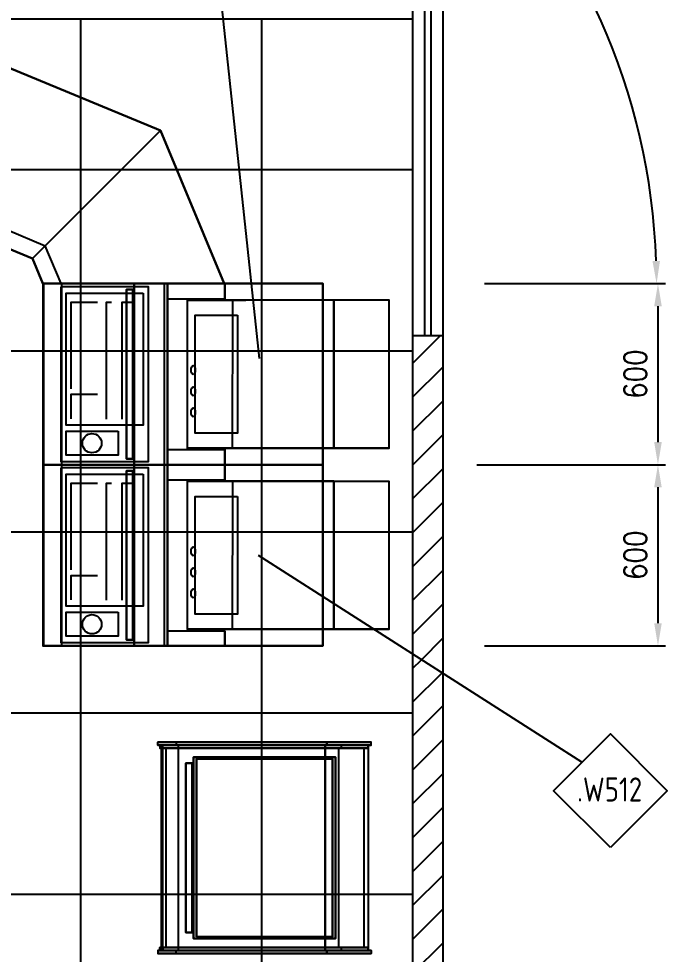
# Model space of a CAD drawing. Extents: x 10 to 414, y 6 to 280.
# Drawn here: x 238.1 to 318.7, y 97.3 to 213.5 of the extents above; entities that cross this region are included whole.
import ezdxf
from ezdxf.enums import TextEntityAlignment as Align

# ---------------------------------------------------------------- set-up
doc = ezdxf.new("R2010")
doc.units = 0
doc.header["$LTSCALE"] = 5
doc.header["$MEASUREMENT"] = 0
doc.layers.get('0').update_dxf_attribs({"linetype": 'CONTINUOUS'})
for name, color, linetype in [('CART-TESTI', 4, 'CONTINUOUS'), ('IURI-1', 12, 'CONTINUOUS'), ('MONITOR', 7, 'CONTINUOUS'), ('PAVIMENTO', 40, 'CONTINUOUS'), ('QUOTE', 7, 'CONTINUOUS'), ('SPF-M', 7, 'CONTINUOUS'), ('SPS', 12, 'CONTINUOUS')]:
    doc.layers.add(name, color=color, linetype=linetype)
doc.styles.add('DIN', font='DIN.shx', dxfattribs={"width": 0.85})
doc.styles.add('ROMANS', font='ROMANS.shx', dxfattribs={"width": 0.85, "height": 75})

# ---------------------------------------------------------------- blocks, each defined once
blk = doc.blocks.new('*X15')
at = {"color": 0}
for p, q in [((7662.5, 10468.8), (7754.7, 10561.1)), ((7662.5, 10356.6), (7762.5, 10456.6)), ((7662.5, 10244.3), (7762.5, 10344.3)), ((7662.5, 10132.1), (7762.5, 10232.1)), ((7662.5, 10019.8), (7762.5, 10119.8)), ((7662.5, 9907.6), (7762.5, 10007.6)), ((7662.5, 9795.3), (7762.5, 9895.3)), ((7662.5, 9683.1), (7762.5, 9783.1)), ((7662.5, 9570.8), (7762.5, 9670.8)), ((7691.4, 9487.4), (7762.5, 9558.6)), ((7662.5, 9458.6), (7691.4, 9487.4)), ((7662.5, 9346.3), (7759.9, 9443.7)), ((7759.9, 9443.7), (7762.5, 9446.3)), ((7662.5, 9234.1), (7762.5, 9334.1)), ((7662.5, 9121.8), (7762.5, 9221.8)), ((7662.5, 9009.6), (7762.5, 9109.6)), ((7662.5, 8897.3), (7762.5, 8997.3)), ((7662.5, 8785), (7762.5, 8885)), ((7662.5, 8672.8), (7762.5, 8772.8)), ((7662.5, 8560.5), (7762.5, 8660.5)), ((7662.5, 8448.3), (7762.5, 8548.3))]:
    blk.add_line(p, q, dxfattribs=at)
blk = doc.blocks.new('SPF-X06')
at = {"extrusion": (6.23592e-15, -0.108867, 0.994056), "elevation": 817}
for points in [[(449.2, -252.4), (61.6, -252.4), (61.6, -208.6)], [(449.2, -304.9), (61.6, -304.9), (61.6, -287.4)], [(348.5, -422.4), (61.6, -422.4), (61.6, -334.1)], [(447.8, -422.4), (366.8, -422.4), (366.8, -334.1)]]:
    blk.add_lwpolyline(points, dxfattribs=at)
at = {"extrusion": (6.23592e-15, -0.108867, 0.994056)}
blk.add_circle((528.7, -352.9, 817), 32, dxfattribs=at)
at = {"layer": 'MONITOR', "color": 8, "extrusion": (-3.59152e-05, -0.887011, 0.461749)}
for centre in [(286.6, 587.2, 423.5), (356.6, 587.2, 423.5), (426.6, 587.2, 423.5)]:
    blk.add_circle(centre, 15, dxfattribs=at)
at = {"layer": 'MONITOR', "color": 254}
for points, invisible_edges in [([(55.2, 543.9, 829.4), (55, 361.6, 482.6), (55, -124.1, 670.7), (55, -91.8, 732.8)], 8), ([(55.2, 543.9, 829.4), (55.1, 25, 1099.5), (55, -91.8, 732.8)], 12), ([(545.2, 543.8, 829.2), (545.1, 24.9, 1099.3), (545, -91.9, 732.6)], 12), ([(545.2, 543.8, 829.2), (545, 361.5, 482.4), (545, -124.2, 670.5), (545, -91.9, 732.6)], 8), ([(56.1, 69.3, 1076.4), (56, -124.1, 670.7), (544, -124.2, 670.5), (544.1, 69.2, 1076.2)], 8)]:
    blk.add_3dface(points, dxfattribs=dict(at, invisible_edges=invisible_edges))
for points in [[(55.2, 543.9, 829.4), (55, 361.6, 482.6), (545, 361.5, 482.4), (545.2, 543.8, 829.2)], [(55.1, 25, 1099.5), (545.1, 24.9, 1099.3), (545.2, 543.8, 829.2), (55.2, 543.9, 829.4)], [(545, 361.5, 482.4), (55, 361.6, 482.6), (55, -124.1, 670.7), (545, -124.2, 670.5)]]:
    blk.add_3dface(points, dxfattribs=at)
at = {"layer": 'MONITOR', "color": 144}
blk.add_3dface([(105.1, 42.3, 1032.4), (495.1, 42.2, 1032.3), (495, -98.2, 762.6), (105, -98.1, 762.7)], dxfattribs=at)
at = {"layer": 'SPF-M', "color": 8, "extrusion": (-1, -1.31119e-13, -1.81899e-13)}
for p, q in [((0, 0, 765), (0, 0, 790)), ((0, 0, 795), (50, 0, 795))]:
    blk.add_line(p, q, dxfattribs=at)
at = {"layer": 'SPF-M', "color": 8, "extrusion": (1, -1.31119e-13, -1.81899e-13)}
for p, q in [((600, 0, 795), (550, 0, 795)), ((600, 0, 765), (600, 0, 790))]:
    blk.add_line(p, q, dxfattribs=at)
at = {"layer": 'SPF-M', "color": 132, "extrusion": (-1, -1.31119e-13, -1.81899e-13), "elevation": 0}
blk.add_lwpolyline([(-325, 475), (-325, 447.6), (-325, 60), (300, 60), (300, 650), (540, 650), (600, 684), (600, 720), (189.5, 764.4), (0, 765)], close=True, dxfattribs=at)
at = {"layer": 'SPF-M', "color": 132, "extrusion": (1, -1.31119e-13, -1.81899e-13), "elevation": 600}
blk.add_lwpolyline([(325, 475), (325, 447.6), (325, 60), (-300, 60), (-300, 650), (-540, 650), (-600, 684), (-600, 720), (-189.5, 764.4), (0, 765)], close=True, dxfattribs=at)
at = {"layer": 'SPF-M', "color": 8, "extrusion": (0, -1, 0), "elevation": 189.5}
blk.add_lwpolyline([(50, 794.4), (50, 614.4), (550, 614.4), (550, 794.4)], dxfattribs=at)
at = {"layer": 'SPF-M', "color": 132}
for points in [[(0, 325, 447.6), (0, 325, 60), (600, 325, 60), (600, 325, 447.6)], [(0, 325, 475), (600, 325, 475), (600, 325, 447.6), (0, 325, 447.6)], [(0, -275, 650), (0, -300, 650), (0, -300, 60), (0, -275, 60)], [(600, -275, 650), (600, -300, 650), (600, -300, 60), (600, -275, 60)], [(0, -300, 650), (600, -300, 650), (600, -300, 60), (0, -300, 60)], [(20, -305, 80), (20, -305, 620), (20, -325, 620), (20, -325, 80)], [(580, -325, 620), (580, -305, 620), (20, -305, 620), (20, -325, 620)], [(580, -305, 80), (580, -305, 620), (580, -325, 620), (580, -325, 80)], [(20, -325, 620), (580, -325, 620), (580, -325, 80), (20, -325, 80)], [(600, -540, 650), (0, -540, 650), (0, -600, 684), (600, -600, 684)], [(600, -600, 684), (600, -600, 720), (0, -600, 720), (0, -600, 684)]]:
    blk.add_3dface(points, dxfattribs=at)
at = {"layer": 'SPF-M', "color": 8}
for points in [[(600, 325), (0, 325), (0, 325, 60), (600, 325, 60)], [(0, 325), (0, -300), (0, -300, 60), (0, 325, 60)], [(600, 325), (600, -300), (600, -300, 60), (600, 325, 60)], [(0, 0, 795), (0, 0, 770), (0, -189.5, 769.4), (0, -189.5, 794.4)], [(50, 0, 795), (0, 0, 795), (0, -189.5, 794.4), (50, -189.5, 794.4)], [(50, 0, 795), (0, 0, 795), (0, 0, 770), (50, 0, 770)], [(550, 0, 795), (600, 0, 795), (600, -189.5, 794.4), (550, -189.5, 794.4)], [(550, 0, 795), (600, 0, 795), (600, 0, 770), (550, 0, 770)], [(600, 0, 795), (600, 0, 770), (600, -189.5, 769.4), (600, -189.5, 794.4)], [(50, -189.5, 794.4), (0, -189.5, 794.4), (0, -189.5, 769.4), (50, -189.5, 769.4)], [(0, -200.1, 793.6), (0, -191.2, 769.3), (600, -191.2, 769.3), (600, -200.1, 793.6)], [(0, -200.1, 793.6), (0, -602.2, 749.9), (600, -602.2, 749.9), (600, -200.1, 793.6)], [(550, -189.5, 794.4), (600, -189.5, 794.4), (600, -189.5, 769.4), (550, -189.5, 769.4)], [(600, -300), (0, -300), (0, -300, 60), (600, -300, 60)], [(0, -600, 725), (0, -602.2, 749.9), (600, -602.2, 749.9), (600, -600, 725)]]:
    blk.add_3dface(points, dxfattribs=at)
at = {"layer": 'SPF-M', "color": 132}
for points, invisible_edges in [([(0, -275, 650), (0, -275, 60), (0, 325, 60), (0, 325, 447.6)], 8), ([(0, -275, 650), (0, 325, 447.6), (0, 325, 475), (0, 0, 765)], 9), ([(600, -275, 650), (600, -275, 60), (600, 325, 60), (600, 325, 447.6)], 8), ([(600, -275, 650), (600, 325, 447.6), (600, 325, 475), (600, 0, 765)], 9), ([(0, 0, 765), (0, -275, 650), (0, -540, 650), (0, -189.5, 764.4)], 5), ([(600, 0, 765), (600, -275, 650), (600, -540, 650), (600, -189.5, 764.4)], 5), ([(0, -189.5, 764.4), (0, -600, 720), (0, -600, 684), (0, -540, 650)], 8), ([(600, -189.5, 764.4), (600, -600, 720), (600, -600, 684), (600, -540, 650)], 8)]:
    blk.add_3dface(points, dxfattribs=dict(at, invisible_edges=invisible_edges))
at = {"layer": 'SPF-M', "color": 8, "invisible_edges": 8}
for points in [[(0, -191.2, 769.3), (0, -600, 725), (0, -602.2, 749.9), (0, -200.1, 793.6)], [(50, -189.5, 794.4), (50, -189.5, 614.4), (550, -189.5, 614.4), (550, -189.5, 794.4)], [(600, -191.2, 769.3), (600, -600, 725), (600, -602.2, 749.9), (600, -200.1, 793.6)]]:
    blk.add_3dface(points, dxfattribs=at)
at = {"layer": 'SPF-M', "color": 15}
blk.add_3dface([(10.5, -542.7, 758.4), (589.5, -542.7, 758.4), (589.5, -252.5, 790.2), (10.5, -252.5, 790.2)], dxfattribs=at)
at = {"layer": 'SPF-M', "color": 253}
for points in [[(31.5, -270.1, 790.3), (468.5, -270.1, 790.3), (468.5, -525.6, 762.3), (31.5, -525.6, 762.3)], [(488.9, -353.3, 781.1), (568.5, -353.3, 781.1), (568.5, -525.6, 762.3), (488.9, -525.6, 762.3)]]:
    blk.add_3dface(points, dxfattribs=at)
blk = doc.blocks.new('SPS-107')
at = {"layer": 'SPS', "color": 122, "extrusion": (-1, -1.31069e-13, -1.46706e-13)}
blk.add_line((-425.6, 483.3, 895.3), (-425.6, 968.7, 1113.4), dxfattribs=at)
at = {"layer": 'SPS', "color": 132, "extrusion": (1, 1.29223e-13, 1.49027e-13)}
for p, q in [((214.4, 977.7, 59), (214.4, 977.7, 639)), ((-385.6, 557.7, 59), (-385.6, 557.7, 639))]:
    blk.add_line(p, q, dxfattribs=at)
at = {"layer": 'SPS', "color": 132}
for points in [[(-435.6, 973.9, 1126.7), (-435.6, 474.9, 902.5), (-435.6, 414.9, 682.7), (-435.6, 1121.2, 785.3)], [(-425.6, 1121.2, 785.3), (-435.6, 1121.2, 785.3), (-435.6, 973.9, 1126.7), (-425.6, 973.9, 1126.7)], [(-425.6, 973.9, 1126.7), (-425.6, 474.9, 902.5), (-425.6, 414.9, 682.7), (-425.6, 1121.2, 785.3)], [(254.4, 973.9, 1126.7), (254.4, 474.9, 902.5), (254.4, 414.9, 682.7), (254.4, 1121.2, 785.3)], [(254.4, 973.9, 1126.7), (254.4, 1121.2, 785.3), (264.4, 1121.2, 785.3), (264.4, 973.9, 1126.7)], [(264.4, 973.9, 1126.7), (264.4, 474.9, 902.5), (264.4, 414.9, 682.7), (264.4, 1121.2, 785.3)], [(254.4, 968.7, 1113.4), (-425.6, 968.7, 1113.4), (-425.6, 1111.3, 783.9), (254.4, 1111.3, 783.9)], [(-425.6, 1111.3, 783.9), (-425.6, 421.1, 683.6), (-425.6, 431.1, 643.6), (-425.6, 1021.1, 643.6)], [(-415.6, 1111.3, 783.9), (-425.6, 1111.3, 783.9), (-425.6, 1021.1, 643.6), (-415.6, 1021.1, 643.6)], [(-415.6, 1111.3, 783.9), (-415.6, 421.1, 683.6), (-415.6, 431.1, 643.6), (-415.6, 1021.1, 643.6)], [(244.4, 1098.2, 782), (-415.6, 1098.2, 782), (-415.6, 1012.7, 649), (244.4, 1012.7, 649)], [(244.4, 1111.3, 783.9), (244.4, 421.1, 683.6), (244.4, 431.1, 643.6), (244.4, 1021.1, 643.6)], [(244.4, 1021.1, 643.6), (254.4, 1021.1, 643.6), (254.4, 1111.3, 783.9), (244.4, 1111.3, 783.9)], [(254.4, 1111.3, 783.9), (254.4, 421.1, 683.6), (254.4, 431.1, 643.6), (254.4, 1021.1, 643.6)], [(-385.6, 1002.7, 639), (-385.6, 1002.7, 59), (214.4, 1002.7, 59), (214.4, 1002.7, 639)], [(-385.6, 1002.7, 59), (-385.6, 1002.7, 639), (-385.6, 532.7, 639), (-385.6, 532.7, 59)], [(209.4, 992.7, 649), (209.4, 992.7, 639), (-380.6, 992.7, 639), (-380.6, 992.7, 649)], [(-380.6, 542.7, 649), (-380.6, 542.7, 639), (-380.6, 992.7, 639), (-380.6, 992.7, 649)], [(209.4, 542.7, 649), (209.4, 542.7, 639), (209.4, 992.7, 639), (209.4, 992.7, 649)], [(214.4, 1002.7, 59), (214.4, 1002.7, 639), (214.4, 532.7, 639), (214.4, 532.7, 59)], [(-435.6, 973.9, 1126.7), (-435.6, 474.9, 902.5), (-425.6, 474.9, 902.5), (-425.6, 973.9, 1126.7)], [(264.4, 474.9, 902.5), (254.4, 474.9, 902.5), (254.4, 973.9, 1126.7), (264.4, 973.9, 1126.7)], [(-385.6, 532.7, 639), (-385.6, 532.7, 59), (214.4, 532.7, 59), (214.4, 532.7, 639)], [(209.4, 542.7, 649), (209.4, 542.7, 639), (-380.6, 542.7, 639), (-380.6, 542.7, 649)], [(-365.6, 527.7, 79), (-365.6, 527.7, 619), (-365.6, 507.7, 619), (-365.6, 507.7, 79)], [(194.4, 507.7, 619), (194.4, 527.7, 619), (-365.6, 527.7, 619), (-365.6, 507.7, 619)], [(194.4, 527.7, 79), (194.4, 527.7, 619), (194.4, 507.7, 619), (194.4, 507.7, 79)], [(-365.6, 507.7, 619), (194.4, 507.7, 619), (194.4, 507.7, 79), (-365.6, 507.7, 79)], [(-435.6, 474.9, 902.5), (-425.6, 474.9, 902.5), (-425.6, 414.9, 682.7), (-435.6, 414.9, 682.7)], [(264.4, 474.9, 902.5), (254.4, 474.9, 902.5), (254.4, 414.9, 682.7), (264.4, 414.9, 682.7)], [(244.4, 431.1, 685), (-415.6, 431.1, 685), (-415.6, 440.8, 646), (244.4, 440.8, 646)], [(-425.6, 421.1, 683.6), (-415.6, 421.1, 683.6), (-415.6, 431.1, 643.6), (-425.6, 431.1, 643.6)], [(254.4, 421.1, 683.6), (244.4, 421.1, 683.6), (244.4, 431.1, 643.6), (254.4, 431.1, 643.6)]]:
    blk.add_3dface(points, dxfattribs=at)
at = {"layer": 'SPS', "color": 8}
for points in [[(-385.6, 1002.7, -1), (-385.6, 532.7, -1), (-385.6, 532.7, 59), (-385.6, 1002.7, 59)], [(214.4, 1002.7, -1), (-385.6, 1002.7, -1), (-385.6, 1002.7, 59), (214.4, 1002.7, 59)], [(214.4, 1002.7, -1), (214.4, 532.7, -1), (214.4, 532.7, 59), (214.4, 1002.7, 59)], [(214.4, 532.7, -1), (-385.6, 532.7, -1), (-385.6, 532.7, 59), (214.4, 532.7, 59)]]:
    blk.add_3dface(points, dxfattribs=at)
at = {"layer": 'SPS', "color": 253}
for points in [[(-425.6, 483.3, 895.3), (-425.6, 968.7, 1113.4), (254.4, 968.7, 1113.4), (254.4, 483.3, 895.3)], [(254.4, 483.3, 895.3), (-425.6, 483.3, 895.3), (-425.6, 425.7, 684.3), (254.4, 425.7, 684.3)]]:
    blk.add_3dface(points, dxfattribs=at)
blk = doc.blocks.new('SPF-R45')
blk.add_line((0, -600, 750), (83.1, -634.4, 750))
at = {"layer": 'IURI-1', "color": 8}
for points in [[(0, 0, 802.5), (507.4, -210.2, 802.5), (83.1, -634.4, 750), (0, -600, 750)], [(0, 0, 802.5), (507.4, -210.2, 802.5), (507.4, -210.2, 782.4), (0, 0, 782.4)], [(0, -600, 729.9), (0, -600, 750), (0, 0, 802.5), (0, 0, 782.4)], [(83.1, -634.4, 729.9), (83.1, -634.4, 750), (507.4, -210.2, 802.5), (507.4, -210.2, 782.4)], [(0, -600, 750), (0, -600, 729.9), (83.1, -634.4, 729.9), (83.1, -634.4, 750)]]:
    blk.add_3dface(points, dxfattribs=at)
at = {"layer": 'IURI-1', "color": 132}
for points in [[(0, 0, 777.4), (0, 0, 650), (507.4, -210.2, 650), (507.4, -210.2, 777.4)], [(125.7, -591.9, 650), (83.1, -634.4, 684.8), (0, -600, 684.8), (0, -539.8, 650)], [(83.1, -634.4, 684.8), (83.1, -634.4, 724.9), (0, -600, 724.9), (0, -600, 684.8)]]:
    blk.add_3dface(points, dxfattribs=at)
for points, invisible_edges in [([(0, 0, 650), (0, 0, 777.4), (0, -600, 724.9)], 12), ([(0, 0, 650), (0, -539.8, 650), (0, -600, 684.8), (0, -600, 724.9)], 8), ([(507.4, -210.2, 650), (125.7, -591.9, 650), (83.1, -634.4, 684.8), (83.1, -634.4, 724.9)], 8), ([(507.4, -210.2, 650), (507.4, -210.2, 777.4), (83.1, -634.4, 724.9)], 12)]:
    blk.add_3dface(points, dxfattribs=dict(at, invisible_edges=invisible_edges))

msp = doc.modelspace()

# ---------------------------------------------------------------- linework, layer by layer
at = {"layer": 'CART-TESTI', "color": 4}
for p, q in [((295.94, 180.6), (318.44, 180.6)), ((317.5, 177.79), (317.5, 160.91)), ((295, 158.1), (318.44, 158.1)), ((317.5, 155.29), (317.5, 138.41)), ((295.94, 135.6), (318.44, 135.6))]:
    msp.add_line(p, q, dxfattribs=at)
at = {"layer": 'CART-TESTI'}
msp.add_line((308.05, 121.14), (267.89, 146.8), dxfattribs=at)
at = {"layer": 'CART-TESTI', "color": 3}
msp.add_lwpolyline([(311.59, 110.53), (304.52, 117.6), (311.59, 124.67), (318.66, 117.6)], close=True, dxfattribs=at)
at = {"layer": 'CART-TESTI', "color": 4}
msp.add_arc((236.71, 180.6), 80.62, 1.9989, 88.0011, dxfattribs=at)
for points in [[(317.75, 183.42), (316.82, 183.41), (317.33, 180.6)], [(317.03, 177.79), (317.97, 177.79), (317.5, 180.6)], [(317.03, 160.91), (317.97, 160.91), (317.5, 158.1)], [(317.03, 155.29), (317.97, 155.29), (317.5, 158.1)], [(317.03, 138.41), (317.97, 138.41), (317.5, 135.6)]]:
    msp.add_solid(points, dxfattribs=at)
at = {"layer": 'PAVIMENTO'}
for p, q in [((290.78, 226.64), (290.78, 63.51)), ((287.03, 222.89), (287.03, 67.26)), ((137.03, 213.51), (287.03, 213.51)), ((245.78, 213.51), (245.78, 67.26)), ((268.28, 213.51), (268.28, 67.26)), ((137.03, 194.76), (287.03, 194.76)), ((287.03, 174.14), (290.78, 174.14)), ((137.03, 172.26), (287.03, 172.26)), ((137.03, 149.76), (287.03, 149.76)), ((137.03, 127.26), (287.03, 127.26)), ((133.28, 104.76), (287.03, 104.76))]:
    msp.add_line(p, q, dxfattribs=at)
for points in [[(288.53, 221.01), (288.53, 174.14)], [(289.28, 221.01), (289.28, 174.14)]]:
    msp.add_lwpolyline(points, dxfattribs=at)
at = {"layer": 'QUOTE'}
msp.add_line((260.81, 238.72, 75), (267.97, 171.28, 75), dxfattribs=at)

# ---------------------------------------------------------------- block references
at = {"xscale": 0.03750000000000001, "yscale": 0.03750000000000001, "zscale": 0.03750000000000001}
for name, p, rotation in [('SPF-X06', (263.71, 180.6, 0), 270), ('SPF-X06', (263.71, 158.1, 0), 270), ('SPS-107', (239.85, 107.29), 270.0000000000021)]:
    msp.add_blockref(name, p, dxfattribs=dict(at, rotation=rotation))
at = {"layer": 'CART-TESTI', "xscale": 0.03750000000000001, "yscale": 0.03750000000000001, "zscale": 0.03750000000000001}
msp.add_blockref('*X15', (-0.31, -221.9), dxfattribs=at)
at = {"layer": 'QUOTE', "xscale": 0.03750000000000001, "yscale": 0.03750000000000001, "zscale": 0.03750000000000001}
msp.add_blockref('SPF-R45', (236.71, 207.51), dxfattribs=at)
at = {"layer": 'QUOTE', "xscale": -0.03750000000000001, "yscale": 0.03750000000000001, "zscale": 0.03750000000000001, "rotation": 270}
msp.add_blockref('SPF-R45', (263.62, 180.6), dxfattribs=at)

# ---------------------------------------------------------------- texts
at = {"layer": 'CART-TESTI', "color": 3, "style": 'ROMANS', "width": 0.85}
for p in [(314.69, 169.35), (314.69, 146.85)]:
    msp.add_text('600', height=2.812, rotation=90, dxfattribs=at).set_placement(p, align=Align.MIDDLE_CENTER)
at = {"layer": 'CART-TESTI', "color": 3, "style": 'DIN', "width": 0.85}
msp.add_text('.W512', height=3, dxfattribs=at).set_placement((311.5, 117.75), align=Align.MIDDLE)

doc.saveas('drawing.dxf')
